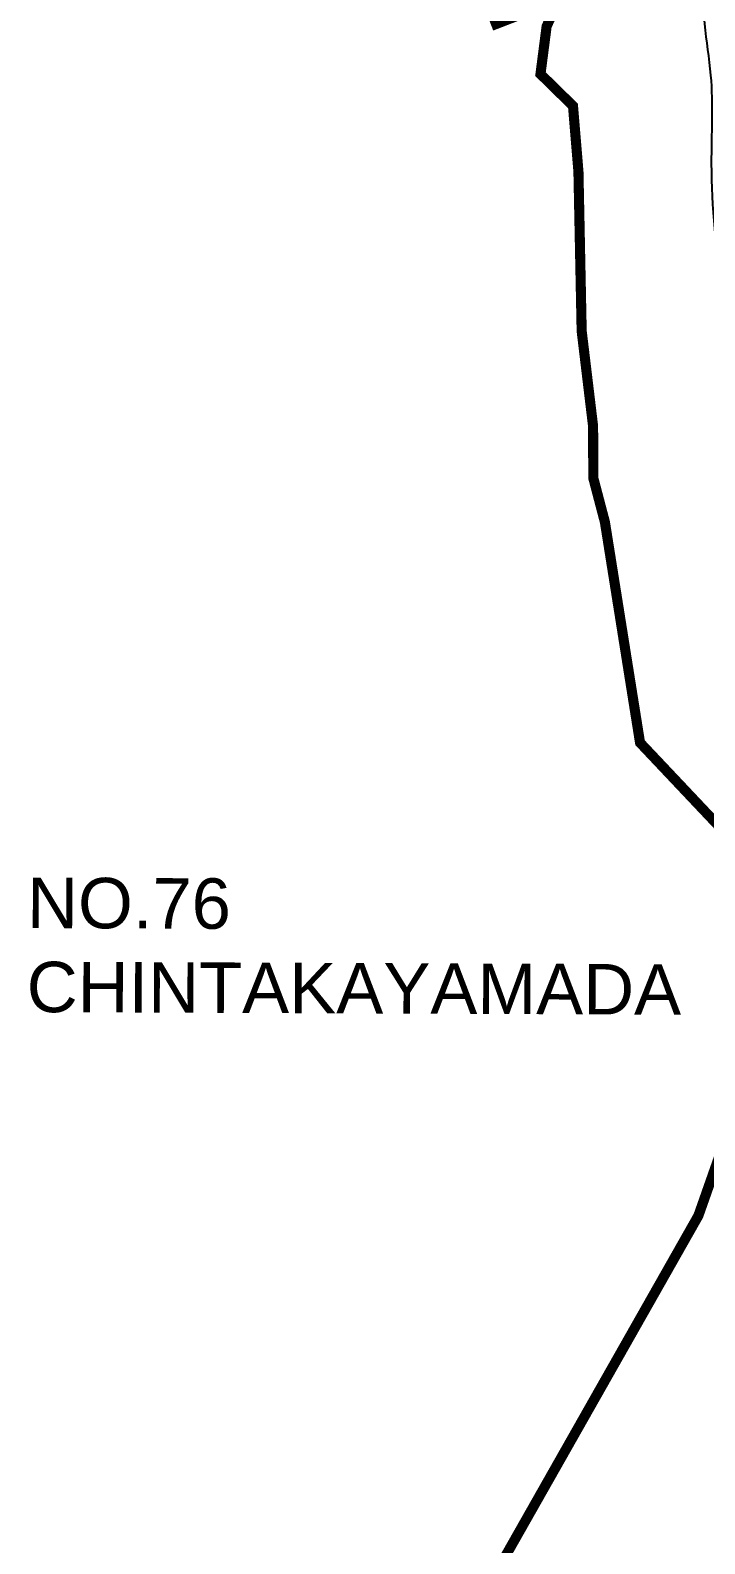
# Model space of a CAD drawing. Header units: inches. Extents: x 177544 to 239871, y 1610424 to 1630335.
# Drawn here: x 179768 to 180436, y 1617335 to 1618835 of the extents above; entities that cross this region are included whole.
import ezdxf

# ---------------------------------------------------------------- set-up
doc = ezdxf.new("R2010")
doc.units = ezdxf.units.IN
doc.header["$MEASUREMENT"] = 0
doc.linetypes.add('DASHED2', pattern=[0.375, 0.25, -0.125])
for name, color, linetype in [('STREAM', 4, 'Continuous'), ('text1', 7, 'Continuous'), ('VILLAGE BOUNDRY', 5, 'Continuous')]:
    doc.layers.add(name, color=color, linetype=linetype)
doc.styles.get("Standard").update_dxf_attribs({"font": 'arial.ttf'})

msp = doc.modelspace()

# ---------------------------------------------------------------- linework, layer by layer
at = {"layer": 'STREAM'}
msp.add_spline([(180336.7, 1616632.4), (180359.1, 1616685.6), (180399.2, 1616730.6), (180456.8, 1616777.6), (180511.2, 1616831.5), (180531, 1616909.7), (180531.3, 1616969.6), (180504.9, 1617022), (180472.9, 1617070.5), (180429.2, 1617120.8), (180443.2, 1617173.6), (180486.2, 1617269.3), (180484.5, 1617322), (180544.2, 1617425.9), (180603.2, 1617509.3), (180645.8, 1617561.9), (180638.2, 1617618.5), (180680.8, 1617682.8), (180728.8, 1617769.5), (180744.1, 1617846.3), (180676.2, 1617974.9), (180639.1, 1618066.7), (180617.4, 1618117.8), (180561.3, 1618162.7), (180524.2, 1618246.2), (180478, 1618446.7), (180442.6, 1618703.1), (180441.9, 1618790.6), (180435.9, 1618841.6), (180440.5, 1618959.2)], degree=3, dxfattribs=at)
at = {"layer": 'VILLAGE BOUNDRY', "color": 5, "linetype": 'DASHED2', "ltscale": 50}
msp.add_lwpolyline([(180291, 1618865.4, 10, 10, 0), (180224.5, 1618839.6, 10, 10, 0), (180291, 1618865.4, 10, 10, 0), (180279.2, 1618839.1, 10, 10, 0), (180273.1, 1618791.8, 10, 10, 0), (180305.3, 1618760.2, 10, 10, 0), (180310.7, 1618695, 10, 10, 0), (180313.9, 1618537, 10, 10, 0), (180325.2, 1618442.7, 10, 10, 0), (180325.4, 1618391.4, 10, 10, 0), (180336.9, 1618347.7, 10, 10, 0), (180371.7, 1618129, 10, 10, 0), (180493.4, 1618000, 10, 10, 0), (180463.7, 1617848.4, 10, 10, 0), (180477.5, 1617796.7, 10, 10, 0), (180429.5, 1617660.2, 10, 10, 0), (180215.7, 1617282.6, 10, 10, 0)], format="xyseb", dxfattribs=at)

# ---------------------------------------------------------------- texts
at = {"layer": 'text1', "color": 1, "insert": (179764.8, 1617995.3), "char_height": 50, "width": 330.011, "attachment_point": 1, "rotation": 359.7684}
msp.add_mtext('       NO.76 CHINTAKAYAMADA', dxfattribs=at)

doc.saveas('drawing.dxf')
